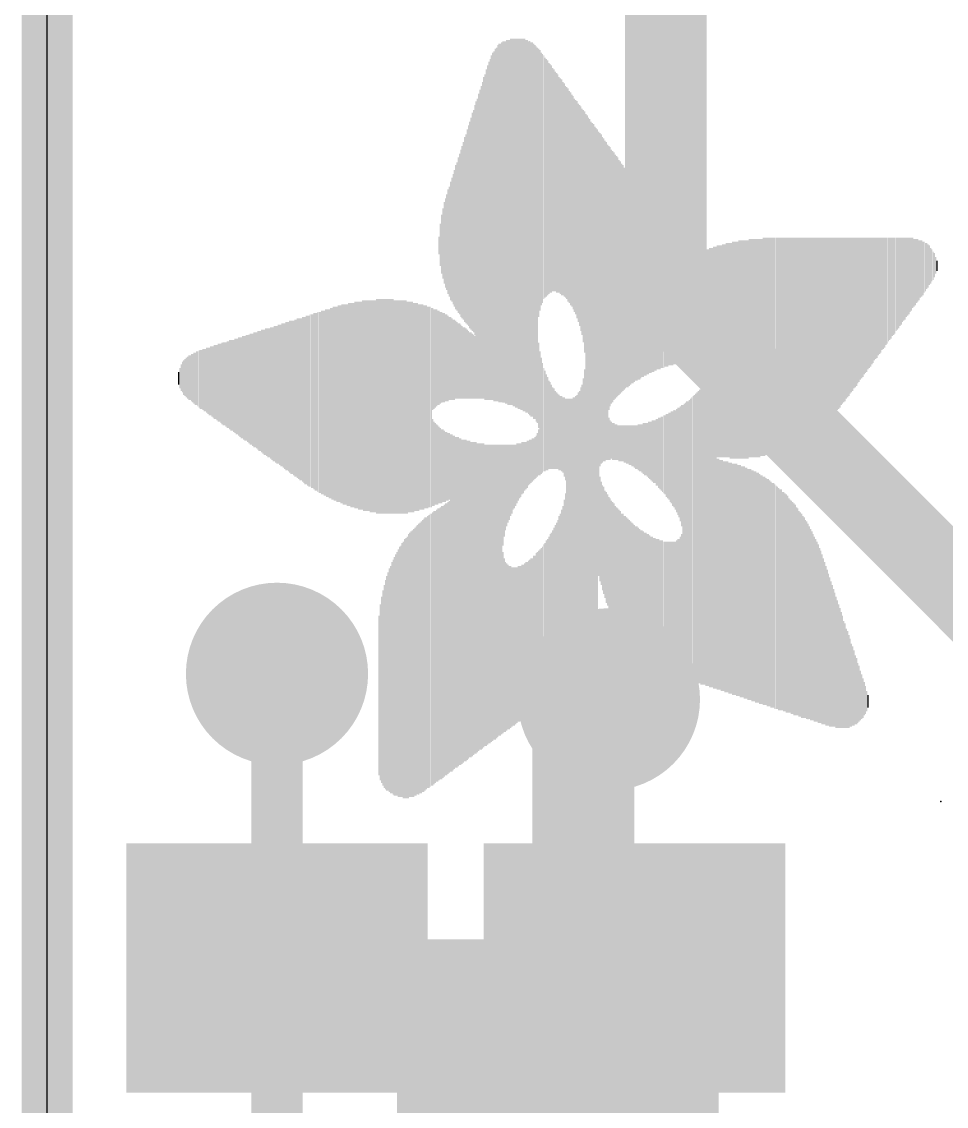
# Model space of a CAD drawing. Extents: x -10 to 28.2, y -5.3 to 30.5.
# Drawn here: x -0.13 to 4.47, y 11.18 to 16.58 of the extents above; entities that cross this region are included whole.
import ezdxf

# ---------------------------------------------------------------- set-up
doc = ezdxf.new("R2010")
doc.units = 0
for name, color, linetype in [('1', 12, 'CONTINUOUS'), ('16', 132, 'CONTINUOUS'), ('18', 110, 'CONTINUOUS'), ('20', 53, 'CONTINUOUS'), ('21', 40, 'CONTINUOUS'), ('23', 53, 'CONTINUOUS'), ('47', 253, 'CONTINUOUS')]:
    doc.layers.add(name, color=color, linetype=linetype)

# ---------------------------------------------------------------- blocks, each defined once
blk = doc.blocks.new('RECT')
blk.add_solid([(-0.5, -0.5), (0.5, -0.5), (-0.5, 0.5), (0.5, 0.5)])
blk = doc.blocks.new('ROUNDV')
at = {"const_width": 0.5}
blk.add_lwpolyline([(0, -0.25, 1), (0, 0.25, 1), (0, -0.25)], format="xyb", dxfattribs=at)

msp = doc.modelspace()

# ---------------------------------------------------------------- linework, layer by layer
at = {"layer": '1'}
for points, const_width in [([(0, 25.4), (0, 0)], 0.254), ([(3.0776, 15.2104), (3.0776, 18.542)], 0.4064), ([(9.017, 9.271), (3.0776, 15.2104)], 0.4064), ([(1.143, 11.872), (1.143, 13.335)], 0.254), ([(2.794, 11.999), (2.794, 13.208)], 0.254), ([(2.921, 11.872), (2.794, 11.999)], 0.254)]:
    msp.add_lwpolyline(points, dxfattribs=dict(at, const_width=const_width))
for points, const_width in [([(3.1494, 15.2822, 1), (3.0058, 15.1386)], 0.2032), ([(2.976, 15.2104, 1), (3.1792, 15.2104)], 0.2032), ([(1.2065, 13.335, 1), (1.0795, 13.335)], 0.127), ([(2.8575, 13.208, 1), (2.7305, 13.208)], 0.127), ([(2.8389, 12.0439, 1), (2.7491, 11.9541)], 0.127), ([(2.7305, 11.999, 1), (2.8575, 11.999)], 0.127), ([(2.8761, 11.8271, 1), (2.9659, 11.9169)], 0.127), ([(1.0795, 11.872, 1), (1.2065, 11.872)], 0.127)]:
    msp.add_lwpolyline(points, format="xyb", dxfattribs=dict(at, const_width=const_width))
at = {"layer": '16', "const_width": 0.254}
for points in [[(1.143, 6.731), (1.143, 13.335)], [(2.54, 12.954), (2.794, 13.208)], [(2.54, 11.43), (2.54, 12.954)]]:
    msp.add_lwpolyline(points, dxfattribs=at)
at = {"layer": '16', "const_width": 0.127}
for points in [[(1.2065, 13.335, 1), (1.0795, 13.335)], [(2.8389, 13.1631, 1), (2.7491, 13.2529)], [(2.6035, 12.954, 1), (2.4765, 12.954)], [(2.4951, 12.9989, 1), (2.5849, 12.9091)], [(2.4765, 11.43, 1), (2.6035, 11.43)]]:
    msp.add_lwpolyline(points, format="xyb", dxfattribs=at)
at = {"layer": '20'}
msp.add_line((0, 2.54), (0, 22.86), dxfattribs=at)
at = {"layer": '23'}
msp.add_point((4.445, 12.7), dxfattribs=at)
at = {"layer": '47', "const_width": 0.13}
msp.add_lwpolyline([(0, 7.62), (0, 30.144)], dxfattribs=at)

# ---------------------------------------------------------------- block references
at = {"layer": '1', "xscale": 1.24, "yscale": 1.5}
for p, rotation in [((1.143, 11.872), 270), ((2.921, 11.872), 90)]:
    msp.add_blockref('RECT', p, dxfattribs=dict(at, rotation=rotation))
at = {"layer": '16', "xscale": 1.1684, "yscale": 1.6002, "rotation": 270}
msp.add_blockref('RECT', (2.54, 11.43), dxfattribs=at)
at = {"layer": '18', "xscale": 0.9064, "yscale": 0.9064}
for p in [(1.143, 13.335), (1.143, 13.335), (2.794, 13.208), (2.794, 13.208)]:
    msp.add_blockref('ROUNDV', p, dxfattribs=at)
at = {"layer": '21', "rotation": 90}
for p, xscale, yscale in [((2.2416, 15.5766), 1.7717, 0.0063), ((2.2479, 15.5766), 1.7843, 0.0064), ((2.2543, 15.5766), 1.7843, 0.0063), ((2.2606, 15.5798), 1.7907, 0.0064), ((2.267, 15.5829), 1.797, 0.0063), ((2.2733, 15.5829), 1.797, 0.0064), ((2.2797, 15.5797), 1.8034, 0.0063), ((2.286, 15.5829), 1.8098, 0.0064), ((2.2924, 15.5798), 1.8161, 0.0063), ((2.2987, 15.5798), 1.8161, 0.0064), ((2.3051, 15.5829), 1.8224, 0.0063), ((2.3114, 15.5829), 1.8224, 0.0064), ((2.3178, 15.5797), 1.8288, 0.0063), ((2.3241, 15.5797), 1.8288, 0.0064), ((2.3304, 15.5766), 1.8351, 0.0063), ((2.3368, 15.5766), 1.8351, 0.0064), ((2.3432, 15.5734), 1.8415, 0.0063), ((2.3495, 15.5734), 1.8415, 0.0064), ((2.3559, 15.5702), 1.8478, 0.0063), ((2.3622, 15.5702), 1.8478, 0.0064), ((2.3685, 15.567), 1.8542, 0.0063), ((2.3749, 15.567), 1.8542, 0.0064), ((2.3813, 15.5607), 1.8542, 0.0063), ((2.3876, 15.5607), 1.8542, 0.0064), ((2.394, 15.5543), 1.8542, 0.0063), ((2.4003, 15.5512), 1.8605, 0.0064), ((2.4066, 15.5448), 1.8606, 0.0063), ((2.413, 15.5448), 1.8606, 0.0064), ((2.4194, 15.5353), 1.8669, 0.0063), ((2.4257, 15.5321), 1.8606, 0.0064), ((2.4321, 15.5226), 1.8669, 0.0063), ((2.2098, 15.5544), 1.7145, 0.0064), ((2.2162, 15.5607), 1.7272, 0.0063), ((2.2225, 15.5607), 1.7399, 0.0064), ((2.2288, 15.567), 1.7526, 0.0063), ((2.2352, 15.5702), 1.759, 0.0064), ((2.4384, 15.5163), 1.8669, 0.0064), ((2.4447, 15.7766), 1.3335, 0.0063), ((2.4511, 15.7893), 1.2954, 0.0064), ((2.4575, 15.7957), 1.2573, 0.0063), ((2.4638, 15.7988), 1.2382, 0.0064), ((2.4702, 15.8052), 1.2129, 0.0063), ((2.4765, 15.802), 1.1938, 0.0064), ((2.1907, 15.529), 1.6637, 0.0063), ((2.1971, 15.5385), 1.6827, 0.0064), ((2.2035, 15.5448), 1.6954, 0.0063), ((2.4829, 15.802), 1.1811, 0.0063), ((2.4892, 15.802), 1.1684, 0.0064), ((2.4956, 15.7988), 1.1494, 0.0063), ((2.5019, 15.7988), 1.1366, 0.0064), ((2.5083, 15.7957), 1.1303, 0.0063), ((2.5146, 15.7925), 1.1113, 0.0064), ((2.1717, 15.5035), 1.6002, 0.0064), ((2.1781, 15.5067), 1.6192, 0.0063), ((2.1844, 15.5194), 1.6446, 0.0064), ((2.521, 15.7893), 1.1049, 0.0063), ((2.5273, 15.7829), 1.0922, 0.0064), ((2.5337, 15.7766), 1.0922, 0.0063), ((2.54, 15.7734), 1.0858, 0.0064), ((2.5464, 15.7671), 1.0731, 0.0063), ((2.5527, 15.7607), 1.0732, 0.0064), ((2.5591, 15.7544), 1.0731, 0.0063), ((2.1526, 15.4718), 1.5367, 0.0063), ((2.159, 15.4813), 1.5558, 0.0064), ((2.1654, 15.4908), 1.5748, 0.0063), ((2.5654, 15.748), 1.0604, 0.0064), ((2.5718, 15.7416), 1.0605, 0.0063), ((2.5781, 15.7322), 1.0541, 0.0064), ((2.5844, 15.7258), 1.0541, 0.0063), ((2.5908, 15.7163), 1.0605, 0.0064), ((2.1336, 15.4432), 1.4796, 0.0064), ((2.14, 15.4496), 1.4923, 0.0063), ((2.1463, 15.4623), 1.5177, 0.0064), ((2.5972, 15.7068), 1.0541, 0.0063), ((2.6035, 15.6972), 1.0604, 0.0064), ((2.6099, 15.6877), 1.0541, 0.0063), ((2.6162, 15.6782), 1.0605, 0.0064), ((2.6225, 15.6654), 1.0605, 0.0063), ((2.6289, 15.6559), 1.0668, 0.0064), ((2.6353, 15.6433), 1.0795, 0.0063), ((2.1209, 15.5861), 1.1049, 0.0064), ((2.1273, 15.5924), 1.143, 0.0063), ((2.6416, 15.6274), 1.0859, 0.0064), ((2.648, 15.6147), 1.0985, 0.0063), ((2.6543, 15.5988), 1.1176, 0.0064), ((2.6606, 15.5829), 1.124, 0.0063), ((2.667, 15.5607), 1.1557, 0.0064), ((2.6734, 15.5321), 1.2002, 0.0063), ((2.1019, 15.5671), 1.0287, 0.0063), ((2.1082, 15.5734), 1.0541, 0.0064), ((2.1145, 15.5829), 1.0858, 0.0063), ((2.6797, 14.7828), 2.6734, 0.0064), ((2.6861, 14.7828), 2.6606, 0.0063), ((2.6924, 14.786), 2.6289, 0.0064), ((2.6987, 14.7892), 2.6099, 0.0063), ((2.7051, 14.7892), 2.5845, 0.0064), ((2.7115, 14.7955), 2.559, 0.0063), ((2.0892, 15.5575), 0.9716, 0.0063), ((2.0955, 15.5639), 0.9969, 0.0064), ((2.7178, 14.8018), 2.5337, 0.0064), ((2.7242, 14.8051), 2.5019, 0.0063), ((2.7305, 14.8146), 2.4701, 0.0064), ((2.7369, 14.8305), 2.4257, 0.0063), ((2.7432, 14.9257), 2.2098, 0.0064), ((2.7496, 15.1956), 1.6573, 0.0063), ((2.0701, 15.5385), 0.8827, 0.0064), ((2.0764, 15.5448), 0.9208, 0.0063), ((2.0828, 15.548), 0.9398, 0.0064), ((2.7559, 15.1988), 1.6383, 0.0064), ((2.7623, 15.1956), 1.6193, 0.0063), ((2.7686, 15.1956), 1.6065, 0.0064), ((2.775, 15.1892), 1.5938, 0.0063), ((2.7813, 15.1892), 1.5812, 0.0064), ((2.7877, 15.1829), 1.5685, 0.0063), ((2.0511, 15.5226), 0.8001, 0.0063), ((2.0574, 15.5258), 0.8319, 0.0064), ((2.0638, 15.5321), 0.8572, 0.0063), ((2.794, 15.3035), 1.3144, 0.0064), ((2.8004, 15.3099), 1.2891, 0.0063), ((2.8067, 15.3099), 1.2637, 0.0064), ((2.8131, 15.3099), 1.2509, 0.0063), ((2.8194, 15.3131), 1.2319, 0.0064), ((2.8258, 15.3099), 1.2129, 0.0063), ((2.032, 15.5067), 0.7176, 0.0064), ((2.0383, 15.5099), 0.7366, 0.0063), ((2.0447, 15.5163), 0.7747, 0.0064), ((2.8321, 15.3099), 1.2001, 0.0064), ((2.8384, 15.3099), 1.1875, 0.0063), ((2.8448, 15.3067), 1.1684, 0.0064), ((2.8512, 15.3067), 1.1557, 0.0063), ((2.8575, 15.3035), 1.1366, 0.0064), ((2.8639, 15.3035), 1.124, 0.0063), ((2.0193, 15.4972), 0.6477, 0.0064), ((2.0257, 15.5004), 0.6795, 0.0063), ((2.8702, 15.3003), 1.1049, 0.0064), ((2.8765, 15.3003), 1.0922, 0.0063), ((2.8829, 15.2972), 1.0731, 0.0064), ((2.8893, 15.294), 1.0668, 0.0063), ((2.8956, 15.2908), 1.0478, 0.0064), ((2.902, 15.2908), 1.035, 0.0063), ((2.0003, 15.4845), 0.5461, 0.0063), ((2.0066, 15.4877), 0.5905, 0.0064), ((2.013, 15.494), 0.616, 0.0063), ((2.9083, 15.2876), 1.016, 0.0064), ((2.9146, 15.2813), 1.0033, 0.0063), ((2.921, 15.2781), 0.9842, 0.0064), ((2.9274, 15.2749), 0.9652, 0.0063), ((2.9337, 15.2718), 0.9589, 0.0064), ((1.9812, 15.4782), 0.4445, 0.0064), ((1.9876, 15.4813), 0.4762, 0.0063), ((1.9939, 15.4845), 0.5207, 0.0064), ((2.9401, 15.2654), 0.9334, 0.0063), ((2.9464, 15.2591), 0.9207, 0.0064), ((2.9527, 15.4369), 0.5397, 0.0063), ((1.9685, 15.475), 0.3493, 0.0064), ((1.9748, 15.4781), 0.4064, 0.0063), ((2.9591, 15.4369), 0.5143, 0.0064), ((2.9655, 15.4337), 0.4826, 0.0063), ((2.9718, 15.4369), 0.4509, 0.0064), ((2.9782, 15.4369), 0.4127, 0.0063), ((1.9622, 15.4718), 0.2921, 0.0063), ((2.9845, 15.4369), 0.3747, 0.0064), ((2.9909, 15.4369), 0.3365, 0.0063), ((1.9558, 15.4686), 0.2096, 0.0064), ((2.9972, 15.4337), 0.2921, 0.0064), ((3.0036, 15.4305), 0.235, 0.0063), ((1.9495, 15.4655), 0.0889, 0.0063), ((3.0099, 15.4305), 0.1588, 0.0064), ((3.41, 14.9448), 1.0795, 0.0063), ((3.4163, 14.9448), 1.0795, 0.0064), ((3.4226, 14.9448), 1.0795, 0.0063), ((3.429, 14.9448), 1.0795, 0.0064), ((3.4354, 14.9448), 1.0795, 0.0063), ((3.4417, 14.9479), 1.0858, 0.0064), ((3.4481, 14.9479), 1.0858, 0.0063), ((3.4544, 14.9479), 1.0858, 0.0064), ((3.4607, 14.9479), 1.0858, 0.0063), ((3.4671, 14.9479), 1.0858, 0.0064), ((3.4735, 14.9479), 1.0858, 0.0063), ((3.4798, 14.9479), 1.0858, 0.0064), ((3.4862, 14.9479), 1.0858, 0.0063), ((3.4925, 14.9543), 1.0859, 0.0064), ((3.4989, 14.9543), 1.0859, 0.0063), ((3.5052, 14.9543), 1.0859, 0.0064), ((3.5116, 14.9543), 1.0859, 0.0063), ((3.5179, 14.9543), 1.0859, 0.0064), ((3.5243, 14.9543), 1.0859, 0.0063), ((3.5306, 14.9543), 1.0859, 0.0064), ((3.537, 14.9543), 1.0859, 0.0063), ((3.5433, 14.9543), 1.0859, 0.0064), ((3.5497, 14.9575), 1.0795, 0.0063), ((3.556, 14.9575), 1.0795, 0.0064), ((3.5624, 14.9606), 1.0858, 0.0063), ((3.5687, 14.9606), 1.0858, 0.0064), ((3.5751, 14.9638), 1.0795, 0.0063), ((3.5814, 14.9638), 1.0795, 0.0064), ((3.5878, 14.9638), 1.0795, 0.0063), ((3.5941, 14.9638), 1.0795, 0.0064), ((3.6005, 14.9638), 1.0795, 0.0063), ((3.6068, 14.967), 1.0731, 0.0064), ((3.6132, 14.967), 1.0731, 0.0063), ((3.6195, 14.9701), 1.0668, 0.0064), ((3.6259, 14.9701), 1.0668, 0.0063), ((3.6322, 14.9701), 1.0668, 0.0064), ((3.6386, 14.9701), 1.0668, 0.0063), ((3.6449, 14.9733), 1.0604, 0.0064), ((3.6513, 14.9733), 1.0604, 0.0063), ((3.6576, 14.9765), 1.0541, 0.0064), ((3.664, 14.9765), 1.0541, 0.0063), ((3.6703, 14.9765), 1.0541, 0.0064), ((3.6766, 14.9797), 1.0477, 0.0063), ((3.683, 14.9797), 1.0477, 0.0064), ((3.6894, 14.9828), 1.0414, 0.0063), ((3.6957, 14.9828), 1.0414, 0.0064), ((3.7021, 14.986), 1.035, 0.0063), ((3.7084, 14.986), 1.035, 0.0064), ((3.7147, 14.9892), 1.0287, 0.0063), ((3.7211, 14.9892), 1.0287, 0.0064), ((3.7275, 14.9924), 1.0223, 0.0063), ((3.7338, 14.9955), 1.016, 0.0064), ((3.7402, 14.9955), 1.016, 0.0063), ((3.7465, 14.9987), 1.0096, 0.0064), ((3.7529, 14.9987), 1.0096, 0.0063), ((3.7592, 15.0019), 1.0033, 0.0064), ((3.7656, 15.0051), 0.9969, 0.0063), ((3.7719, 15.0051), 0.9969, 0.0064), ((3.7783, 15.0082), 0.9906, 0.0063), ((3.7846, 15.0114), 0.9842, 0.0064), ((3.791, 15.0114), 0.9842, 0.0063), ((3.7973, 15.0145), 0.9779, 0.0064), ((3.8037, 15.0178), 0.9715, 0.0063), ((3.81, 15.0209), 0.9652, 0.0064), ((3.8164, 15.0209), 0.9652, 0.0063), ((3.8227, 15.0241), 0.9588, 0.0064), ((3.8291, 15.0273), 0.9525, 0.0063), ((3.8354, 15.0305), 0.9461, 0.0064), ((3.8418, 15.0336), 0.9398, 0.0063), ((3.8481, 15.0336), 0.9398, 0.0064), ((3.8545, 15.0368), 0.9334, 0.0063), ((3.8608, 15.04), 0.9271, 0.0064), ((3.8672, 15.0432), 0.9207, 0.0063), ((3.8735, 15.0463), 0.9144, 0.0064), ((3.8799, 15.0495), 0.908, 0.0063), ((3.8862, 15.0526), 0.9017, 0.0064), ((3.8926, 15.0559), 0.8953, 0.0063), ((3.8989, 15.059), 0.889, 0.0064), ((3.9053, 15.0622), 0.8826, 0.0063), ((3.9116, 15.0654), 0.8763, 0.0064), ((3.918, 15.0686), 0.8699, 0.0063), ((3.9243, 15.0717), 0.8636, 0.0064), ((3.9306, 15.0749), 0.8572, 0.0063), ((3.937, 15.0781), 0.8509, 0.0064), ((3.9434, 15.0813), 0.8445, 0.0063), ((3.9497, 15.0876), 0.8318, 0.0064), ((3.9561, 15.0907), 0.8255, 0.0063), ((3.9624, 15.094), 0.8191, 0.0064), ((3.9688, 15.0971), 0.8128, 0.0063), ((3.9751, 15.1035), 0.8001, 0.0064), ((3.9815, 15.1067), 0.7937, 0.0063), ((3.9878, 15.1098), 0.7874, 0.0064), ((3.9942, 15.1162), 0.7747, 0.0063), ((4.0005, 15.1194), 0.7683, 0.0064), ((4.0069, 15.1225), 0.762, 0.0063), ((4.0132, 15.1288), 0.7493, 0.0064), ((4.0196, 15.1321), 0.7429, 0.0063), ((4.0259, 15.1352), 0.7366, 0.0064), ((4.0323, 15.1416), 0.7239, 0.0063), ((4.0386, 15.1448), 0.7175, 0.0064), ((4.045, 15.1511), 0.7048, 0.0063), ((4.0513, 15.1543), 0.6985, 0.0064), ((4.0576, 15.1575), 0.6921, 0.0063), ((4.064, 15.1638), 0.6794, 0.0064), ((4.0704, 15.1669), 0.6731, 0.0063), ((4.0767, 15.1702), 0.6667, 0.0064), ((4.0831, 15.1765), 0.654, 0.0063), ((4.0894, 15.1797), 0.6477, 0.0064), ((4.0957, 15.1829), 0.6413, 0.0063), ((4.1021, 15.1892), 0.6286, 0.0064), ((4.1085, 15.1924), 0.6223, 0.0063), ((4.1148, 15.1987), 0.6096, 0.0064), ((4.1212, 15.2019), 0.6032, 0.0063), ((4.1275, 15.205), 0.5969, 0.0064), ((4.1338, 15.2114), 0.5842, 0.0063), ((4.1402, 15.2146), 0.5778, 0.0064), ((4.1466, 15.2178), 0.5715, 0.0063), ((4.1529, 15.2241), 0.5588, 0.0064), ((4.1593, 15.2273), 0.5524, 0.0063), ((4.1656, 15.2305), 0.5461, 0.0064), ((4.1719, 15.2368), 0.5334, 0.0063), ((4.1783, 15.24), 0.527, 0.0064), ((4.1847, 15.2464), 0.5143, 0.0063), ((4.191, 15.2495), 0.508, 0.0064), ((4.1974, 15.2527), 0.5016, 0.0063), ((4.2037, 15.2591), 0.4889, 0.0064), ((4.21, 15.2622), 0.4826, 0.0063), ((4.2164, 15.2654), 0.4762, 0.0064), ((4.2228, 15.2718), 0.4635, 0.0063), ((4.2291, 15.2749), 0.4572, 0.0064), ((4.2355, 15.2781), 0.4508, 0.0063), ((4.2418, 15.2845), 0.4381, 0.0064), ((4.2481, 15.2876), 0.4318, 0.0063), ((4.2545, 15.294), 0.4191, 0.0064), ((4.2609, 15.2972), 0.4127, 0.0063), ((4.2672, 15.3003), 0.4064, 0.0064), ((4.2736, 15.3067), 0.3937, 0.0063), ((4.2799, 15.3099), 0.3873, 0.0064), ((4.2862, 15.313), 0.381, 0.0063), ((4.2926, 15.3194), 0.3683, 0.0064), ((4.299, 15.3226), 0.3619, 0.0063), ((4.3053, 15.3289), 0.3492, 0.0064), ((4.3117, 15.3289), 0.3366, 0.0063), ((4.318, 15.3321), 0.3302, 0.0064), ((4.3243, 15.3384), 0.3175, 0.0063), ((4.3307, 15.3416), 0.3112, 0.0064), ((4.3371, 15.3416), 0.2984, 0.0063), ((4.3434, 15.348), 0.2857, 0.0064), ((4.3498, 15.3511), 0.2794, 0.0063), ((4.3561, 15.3512), 0.2667, 0.0064), ((4.3624, 15.3575), 0.254, 0.0063), ((3.2385, 15.1511), 0.5524, 0.0064), ((3.2449, 15.1511), 0.5524, 0.0063), ((3.2512, 15.1511), 0.5652, 0.0064), ((3.2576, 15.1511), 0.5652, 0.0063), ((3.2639, 15.1511), 0.5778, 0.0064), ((3.2703, 15.1479), 0.5842, 0.0063), ((3.2766, 15.1416), 0.5969, 0.0064), ((3.283, 14.3605), 2.1717, 0.0063), ((3.2893, 14.3605), 2.1717, 0.0064), ((3.2957, 14.3605), 2.1844, 0.0063), ((3.302, 14.3605), 2.1844, 0.0064), ((3.3084, 14.3605), 2.1844, 0.0063), ((3.3147, 14.3605), 2.1971, 0.0064), ((3.3211, 14.3605), 2.1971, 0.0063), ((3.3274, 14.3605), 2.1971, 0.0064), ((3.3338, 14.9384), 1.0541, 0.0063), ((3.3401, 14.9384), 1.0541, 0.0064), ((3.3465, 14.9384), 1.0541, 0.0063), ((3.3528, 14.9384), 1.0541, 0.0064), ((3.3592, 14.9416), 1.0605, 0.0063), ((3.3655, 14.9416), 1.0605, 0.0064), ((3.3719, 14.9416), 1.0605, 0.0063), ((3.3782, 14.9447), 1.0668, 0.0064), ((3.3845, 14.9447), 1.0668, 0.0063), ((3.3909, 14.9447), 1.0668, 0.0064), ((3.3973, 14.9416), 1.0731, 0.0063), ((3.4036, 14.9416), 1.0731, 0.0064), ((4.3688, 15.3575), 0.2413, 0.0064), ((4.3752, 15.3638), 0.2286, 0.0063), ((4.3815, 15.3639), 0.2159, 0.0064), ((4.3879, 15.367), 0.1968, 0.0063), ((4.3942, 15.3638), 0.1778, 0.0064), ((4.4005, 15.367), 0.1588, 0.0063), ((4.4069, 15.3639), 0.1397, 0.0064), ((4.4133, 15.367), 0.1206, 0.0063), ((3.1496, 15.1288), 0.4953, 0.0064), ((3.156, 15.1321), 0.5017, 0.0063), ((3.1623, 15.1321), 0.5017, 0.0064), ((3.1686, 15.1352), 0.508, 0.0063), ((3.175, 15.1352), 0.508, 0.0064), ((3.1814, 15.1384), 0.5144, 0.0063), ((3.1877, 15.1416), 0.5207, 0.0064), ((3.1941, 15.1416), 0.5207, 0.0063), ((3.2004, 15.1448), 0.5271, 0.0064), ((3.2067, 15.1448), 0.5271, 0.0063), ((3.2131, 15.1479), 0.5334, 0.0064), ((3.2195, 15.1479), 0.5334, 0.0063), ((3.2258, 15.1511), 0.5398, 0.0064), ((3.2322, 15.148), 0.5461, 0.0063), ((4.4196, 15.367), 0.0826, 0.0064), ((4.426, 15.3638), 0.0508, 0.0063), ((3.0798, 15.0908), 0.4572, 0.0063), ((3.0861, 15.094), 0.4635, 0.0064), ((3.0925, 15.1003), 0.4636, 0.0063), ((3.0988, 15.1035), 0.4699, 0.0064), ((3.1052, 15.1035), 0.4699, 0.0063), ((3.1115, 15.1067), 0.4763, 0.0064), ((3.1179, 15.113), 0.4762, 0.0063), ((3.1242, 15.1162), 0.4826, 0.0064), ((3.1305, 15.1194), 0.4889, 0.0063), ((3.1369, 15.1194), 0.4889, 0.0064), ((3.1433, 15.1226), 0.4953, 0.0063), ((3.0353, 15.0591), 0.4191, 0.0064), ((3.0417, 15.0622), 0.4254, 0.0063), ((3.048, 15.0654), 0.4318, 0.0064), ((3.0544, 15.0749), 0.4382, 0.0063), ((3.0607, 15.0781), 0.4445, 0.0064), ((3.0671, 15.0813), 0.4509, 0.0063), ((3.0734, 15.0876), 0.4508, 0.0064), ((2.9972, 15.0241), 0.3874, 0.0064), ((3.0036, 15.0273), 0.3937, 0.0063), ((3.0099, 15.0337), 0.3937, 0.0064), ((3.0163, 15.04), 0.4064, 0.0063), ((3.0226, 15.0463), 0.4064, 0.0064), ((3.029, 15.0526), 0.4191, 0.0063), ((1.4224, 14.6812), 0.9588, 0.0064), ((1.4287, 14.678), 0.9652, 0.0063), ((1.4351, 14.678), 0.9652, 0.0064), ((1.4415, 14.6749), 0.9715, 0.0063), ((1.4478, 14.6781), 0.9779, 0.0064), ((1.4542, 14.6781), 0.9779, 0.0063), ((1.4605, 14.6749), 0.9843, 0.0064), ((1.4668, 14.678), 0.9906, 0.0063), ((1.4732, 14.6749), 0.9969, 0.0064), ((1.4796, 14.6749), 0.9969, 0.0063), ((1.4859, 14.6749), 0.9969, 0.0064), ((1.4923, 14.6717), 1.0033, 0.0063), ((1.4986, 14.6749), 1.0097, 0.0064), ((1.505, 14.6749), 1.0097, 0.0063), ((1.5113, 14.6717), 1.016, 0.0064), ((1.5177, 14.6717), 1.016, 0.0063), ((1.524, 14.6717), 1.016, 0.0064), ((1.5304, 14.6717), 1.0287, 0.0063), ((1.5367, 14.6717), 1.0287, 0.0064), ((1.5431, 14.6717), 1.0287, 0.0063), ((1.5494, 14.6685), 1.035, 0.0064), ((1.5557, 14.6685), 1.035, 0.0063), ((1.5621, 14.6685), 1.035, 0.0064), ((1.5685, 14.6717), 1.0414, 0.0063), ((1.5748, 14.6685), 1.0478, 0.0064), ((1.5812, 14.6685), 1.0478, 0.0063), ((1.5875, 14.6685), 1.0478, 0.0064), ((1.5938, 14.6685), 1.0478, 0.0063), ((1.6002, 14.6685), 1.0478, 0.0064), ((1.6066, 14.6654), 1.0541, 0.0063), ((1.6129, 14.6654), 1.0541, 0.0064), ((1.6193, 14.6654), 1.0541, 0.0063), ((1.6256, 14.6654), 1.0541, 0.0064), ((1.632, 14.6654), 1.0541, 0.0063), ((1.6383, 14.6653), 1.0668, 0.0064), ((1.6447, 14.6653), 1.0668, 0.0063), ((1.651, 14.6653), 1.0668, 0.0064), ((1.6574, 14.6653), 1.0668, 0.0063), ((1.6637, 14.6653), 1.0668, 0.0064), ((1.6701, 14.6653), 1.0668, 0.0063), ((1.6764, 14.6653), 1.0668, 0.0064), ((1.6828, 14.6653), 1.0668, 0.0063), ((1.6891, 14.6653), 1.0668, 0.0064), ((1.6955, 14.6653), 1.0668, 0.0063), ((1.7018, 14.6653), 1.0668, 0.0064), ((1.7082, 14.6653), 1.0668, 0.0063), ((1.7145, 14.6653), 1.0668, 0.0064), ((1.7208, 14.6653), 1.0668, 0.0063), ((1.7272, 14.6622), 1.0605, 0.0064), ((1.7336, 14.6622), 1.0605, 0.0063), ((1.7399, 14.6622), 1.0605, 0.0064), ((1.7463, 14.6622), 1.0605, 0.0063), ((1.7526, 14.6622), 1.0605, 0.0064), ((1.759, 14.6622), 1.0605, 0.0063), ((1.7653, 14.6622), 1.0605, 0.0064), ((1.7717, 14.6622), 1.0605, 0.0063), ((1.778, 14.6622), 1.0605, 0.0064), ((1.7844, 14.6622), 1.0605, 0.0063), ((1.7907, 14.659), 1.0541, 0.0064), ((1.7971, 14.6622), 1.0477, 0.0063), ((1.8034, 14.6622), 1.0477, 0.0064), ((1.8098, 14.6622), 1.0477, 0.0063), ((1.8161, 14.6622), 1.0477, 0.0064), ((1.8225, 14.659), 1.0414, 0.0063), ((1.8288, 14.6622), 1.0351, 0.0064), ((1.8352, 14.6622), 1.0351, 0.0063), ((1.8415, 14.6622), 1.0351, 0.0064), ((1.8478, 14.659), 1.0287, 0.0063), ((1.8542, 14.6622), 1.0223, 0.0064), ((1.8606, 14.6622), 1.0223, 0.0063), ((1.8669, 14.6622), 1.0223, 0.0064), ((1.8733, 14.659), 1.016, 0.0063), ((1.8796, 14.6622), 1.0097, 0.0064), ((1.886, 14.6622), 1.0097, 0.0063), ((1.8923, 14.659), 1.0033, 0.0064), ((1.8987, 14.6622), 0.9969, 0.0063), ((1.905, 14.6622), 0.9969, 0.0064), ((2.9655, 14.9892), 0.3556, 0.0063), ((2.9718, 14.9987), 0.362, 0.0064), ((2.9782, 15.0019), 0.3683, 0.0063), ((2.9845, 15.0114), 0.3746, 0.0064), ((2.9909, 15.0146), 0.381, 0.0063), ((1.2446, 14.7066), 0.7938, 0.0064), ((1.251, 14.7035), 0.8001, 0.0063), ((1.2573, 14.7003), 0.8065, 0.0064), ((1.2637, 14.7003), 0.8065, 0.0063), ((1.27, 14.7003), 0.8191, 0.0064), ((1.2764, 14.6971), 0.8255, 0.0063), ((1.2827, 14.6939), 0.8318, 0.0064), ((1.2891, 14.6971), 0.8382, 0.0063), ((1.2954, 14.6939), 0.8446, 0.0064), ((1.3017, 14.6908), 0.8509, 0.0063), ((1.3081, 14.6939), 0.8572, 0.0064), ((1.3145, 14.6907), 0.8636, 0.0063), ((1.3208, 14.6907), 0.8636, 0.0064), ((1.3272, 14.6908), 0.8763, 0.0063), ((1.3335, 14.6875), 0.8827, 0.0064), ((1.3398, 14.6875), 0.8827, 0.0063), ((1.3462, 14.6875), 0.8953, 0.0064), ((1.3526, 14.6844), 0.9017, 0.0063), ((1.3589, 14.6844), 0.9017, 0.0064), ((1.3653, 14.6844), 0.9144, 0.0063), ((1.3716, 14.6844), 0.9144, 0.0064), ((1.378, 14.6812), 0.9208, 0.0063), ((1.3843, 14.6844), 0.9271, 0.0064), ((1.3907, 14.6812), 0.9334, 0.0063), ((1.397, 14.6812), 0.9334, 0.0064), ((1.4034, 14.678), 0.9398, 0.0063), ((1.4097, 14.6812), 0.9462, 0.0064), ((1.4161, 14.6781), 0.9525, 0.0063), ((1.9114, 14.659), 0.9906, 0.0063), ((1.9177, 14.9003), 0.508, 0.0064), ((1.9241, 14.9003), 0.4953, 0.0063), ((1.9304, 14.9035), 0.4889, 0.0064), ((1.9368, 14.9066), 0.4826, 0.0063), ((1.9431, 14.9067), 0.4699, 0.0064), ((1.9495, 14.9067), 0.4699, 0.0063), ((1.9558, 14.9066), 0.4572, 0.0064), ((1.9622, 14.9098), 0.4508, 0.0063), ((1.9685, 14.9067), 0.4445, 0.0064), ((1.9748, 14.9067), 0.4445, 0.0063), ((1.9812, 14.9066), 0.4318, 0.0064), ((1.9876, 14.9066), 0.4318, 0.0063), ((1.9939, 14.9035), 0.4255, 0.0064), ((2.0003, 14.9035), 0.4127, 0.0063), ((2.0066, 14.9035), 0.4127, 0.0064), ((2.013, 14.9003), 0.4064, 0.0063), ((2.9527, 14.9765), 0.3429, 0.0063), ((2.9591, 14.9829), 0.3429, 0.0064), ((1.0858, 14.7384), 0.6287, 0.0063), ((1.0922, 14.7352), 0.635, 0.0064), ((1.0986, 14.732), 0.6414, 0.0063), ((1.1049, 14.732), 0.6414, 0.0064), ((1.1113, 14.732), 0.654, 0.0063), ((1.1176, 14.7288), 0.6604, 0.0064), ((1.124, 14.7256), 0.6667, 0.0063), ((1.1303, 14.7289), 0.6731, 0.0064), ((1.1367, 14.7256), 0.6795, 0.0063), ((1.143, 14.7225), 0.6858, 0.0064), ((1.1494, 14.7256), 0.6921, 0.0063), ((1.1557, 14.7225), 0.6985, 0.0064), ((1.1621, 14.7193), 0.7048, 0.0063), ((1.1684, 14.7225), 0.7112, 0.0064), ((1.1747, 14.7193), 0.7176, 0.0063), ((1.1811, 14.7162), 0.7239, 0.0064), ((1.1875, 14.7161), 0.7366, 0.0063), ((1.1938, 14.7161), 0.7366, 0.0064), ((1.2002, 14.713), 0.7429, 0.0063), ((1.2065, 14.713), 0.7557, 0.0064), ((1.2128, 14.7098), 0.762, 0.0063), ((1.2192, 14.7098), 0.762, 0.0064), ((1.2256, 14.7066), 0.7684, 0.0063), ((1.2319, 14.7066), 0.781, 0.0064), ((1.2383, 14.7066), 0.781, 0.0063), ((2.0193, 14.8971), 0.4, 0.0064), ((2.0257, 14.8971), 0.4, 0.0063), ((2.032, 14.8971), 0.3874, 0.0064), ((2.0383, 14.8939), 0.381, 0.0063), ((2.0447, 14.8908), 0.3747, 0.0064), ((2.0511, 14.8908), 0.3747, 0.0063), ((2.0574, 14.8876), 0.3683, 0.0064), ((2.0638, 14.8844), 0.362, 0.0063), ((2.0701, 14.8812), 0.3556, 0.0064), ((2.0764, 14.8812), 0.3556, 0.0063), ((2.0828, 14.878), 0.3493, 0.0064), ((0.9081, 14.7733), 0.4445, 0.0063), ((0.9335, 14.767), 0.4699, 0.0063), ((0.9398, 14.7637), 0.4763, 0.0064), ((0.9462, 14.7637), 0.4763, 0.0063), ((0.9525, 14.7637), 0.4889, 0.0064), ((0.9589, 14.7606), 0.4953, 0.0063), ((0.9652, 14.7574), 0.5016, 0.0064), ((0.9716, 14.7606), 0.508, 0.0063), ((0.9779, 14.7574), 0.5144, 0.0064), ((0.9843, 14.7543), 0.5207, 0.0063), ((0.9906, 14.7574), 0.527, 0.0064), ((0.997, 14.7542), 0.5334, 0.0063), ((1.0033, 14.7511), 0.5397, 0.0064), ((1.0097, 14.7511), 0.5525, 0.0063), ((1.016, 14.7511), 0.5525, 0.0064), ((1.0224, 14.7479), 0.5588, 0.0063), ((1.0287, 14.7479), 0.5715, 0.0064), ((1.0351, 14.7479), 0.5715, 0.0063), ((1.0414, 14.7447), 0.5778, 0.0064), ((1.0477, 14.7447), 0.5906, 0.0063), ((1.0541, 14.7416), 0.5969, 0.0064), ((1.0605, 14.7416), 0.5969, 0.0063), ((1.0668, 14.7415), 0.6096, 0.0064), ((1.0732, 14.7384), 0.6159, 0.0063), ((1.0795, 14.7352), 0.6223, 0.0064), ((2.0892, 14.8749), 0.3429, 0.0063), ((2.0955, 14.8717), 0.3366, 0.0064), ((2.1019, 14.8685), 0.3302, 0.0063), ((2.1082, 14.8685), 0.3302, 0.0064), ((2.1145, 14.8654), 0.3239, 0.0063), ((2.1209, 14.8622), 0.3175, 0.0064), ((2.1273, 14.859), 0.3112, 0.0063), ((0.7557, 14.8018), 0.2857, 0.0063), ((0.762, 14.7987), 0.2921, 0.0064), ((0.7684, 14.7987), 0.2921, 0.0063), ((0.7747, 14.7987), 0.3048, 0.0064), ((0.7811, 14.7955), 0.3112, 0.0063), ((0.7874, 14.7955), 0.3112, 0.0064), ((0.7938, 14.7955), 0.3238, 0.0063), ((0.8001, 14.7923), 0.3302, 0.0064), ((0.8065, 14.7892), 0.3365, 0.0063), ((0.8128, 14.7924), 0.3429, 0.0064), ((0.8192, 14.7892), 0.3493, 0.0063), ((0.8255, 14.786), 0.3556, 0.0064), ((0.8319, 14.786), 0.3683, 0.0063), ((0.8382, 14.786), 0.3683, 0.0064), ((0.8446, 14.7828), 0.3746, 0.0063), ((0.8509, 14.7828), 0.3874, 0.0064), ((0.8573, 14.7828), 0.3874, 0.0063), ((0.8636, 14.7797), 0.3937, 0.0064), ((0.87, 14.7796), 0.4064, 0.0063), ((0.8763, 14.7765), 0.4127, 0.0064), ((0.8827, 14.7765), 0.4127, 0.0063), ((0.889, 14.7733), 0.4191, 0.0064), ((0.8954, 14.7733), 0.4318, 0.0063), ((0.9017, 14.7733), 0.4318, 0.0064), ((0.9144, 14.7701), 0.4508, 0.0064), ((0.9208, 14.7701), 0.4508, 0.0063), ((0.9271, 14.7669), 0.4572, 0.0064), ((2.4447, 14.7701), 0.4254, 0.0063), ((0.6794, 14.8082), 0.1714, 0.0063), ((0.6858, 14.8082), 0.1842, 0.0064), ((0.6922, 14.8082), 0.1968, 0.0063), ((0.6985, 14.8082), 0.2096, 0.0064), ((0.7049, 14.8082), 0.2222, 0.0063), ((0.7112, 14.8082), 0.2222, 0.0064), ((0.7176, 14.8082), 0.235, 0.0063), ((0.7239, 14.8051), 0.2413, 0.0064), ((0.7303, 14.805), 0.254, 0.0063), ((0.7366, 14.8018), 0.2603, 0.0064), ((0.7429, 14.8051), 0.2667, 0.0063), ((0.7493, 14.8018), 0.2731, 0.0064), ((2.4511, 14.6304), 0.616, 0.0064), ((2.4575, 14.6177), 0.5778, 0.0063), ((0.6541, 14.8051), 0.0635, 0.0063), ((0.6604, 14.805), 0.1016, 0.0064), ((0.6668, 14.8082), 0.1334, 0.0063), ((0.6731, 14.8114), 0.1524, 0.0064), ((2.4638, 14.6082), 0.5461, 0.0064), ((2.4702, 14.5987), 0.5143, 0.0063), ((2.4765, 14.5923), 0.5016, 0.0064), ((2.6734, 14.1383), 1.4224, 0.0063), ((2.4829, 14.586), 0.4763, 0.0063), ((2.4892, 14.5796), 0.4636, 0.0064), ((2.4956, 14.5732), 0.4381, 0.0063), ((2.5019, 14.5701), 0.4318, 0.0064), ((2.667, 14.1128), 1.3843, 0.0064), ((3.2703, 14.0335), 1.505, 0.0063), ((3.2766, 14.0399), 1.5303, 0.0064), ((2.5083, 14.5638), 0.4191, 0.0063), ((2.5146, 14.5574), 0.4064, 0.0064), ((2.521, 14.5542), 0.4, 0.0063), ((2.5273, 14.5479), 0.3873, 0.0064), ((2.5337, 14.5447), 0.381, 0.0063), ((2.54, 14.5415), 0.3746, 0.0064), ((2.6416, 14.0558), 1.3589, 0.0064), ((2.648, 14.0653), 1.3525, 0.0063), ((2.6543, 14.078), 1.3653, 0.0064), ((2.6606, 14.0907), 1.3653, 0.0063), ((3.2258, 14.0113), 1.4351, 0.0064), ((3.2322, 14.0145), 1.4415, 0.0063), ((3.2385, 14.0145), 1.4541, 0.0064), ((3.2449, 14.0177), 1.4605, 0.0063), ((3.2512, 14.0176), 1.4732, 0.0064), ((3.2576, 14.024), 1.4859, 0.0063), ((3.2639, 14.0272), 1.4923, 0.0064), ((2.5464, 14.5352), 0.3747, 0.0063), ((2.5527, 14.532), 0.3683, 0.0064), ((2.5591, 14.5288), 0.3746, 0.0063), ((2.5654, 14.5225), 0.3747, 0.0064), ((2.5718, 14.513), 0.3937, 0.0063), ((2.5781, 14.5002), 0.4064, 0.0064), ((2.5844, 14.0018), 1.4033, 0.0063), ((2.5908, 14.0049), 1.397, 0.0064), ((2.5972, 14.0113), 1.3843, 0.0063), ((2.6035, 14.0145), 1.3779, 0.0064), ((2.6099, 14.0176), 1.3716, 0.0063), ((2.6162, 14.024), 1.3716, 0.0064), ((2.6225, 14.0304), 1.3589, 0.0063), ((2.6289, 14.0366), 1.3589, 0.0064), ((2.6353, 14.0462), 1.3526, 0.0063), ((3.1686, 13.9954), 1.3652, 0.0063), ((3.175, 13.9986), 1.3716, 0.0064), ((3.1814, 13.9985), 1.3843, 0.0063), ((3.1877, 13.9985), 1.3843, 0.0064), ((3.1941, 14.0018), 1.3907, 0.0063), ((3.2004, 14.0018), 1.4033, 0.0064), ((3.2067, 14.005), 1.4097, 0.0063), ((3.2131, 14.0049), 1.4224, 0.0064), ((3.2195, 14.0081), 1.4288, 0.0063), ((3.0671, 14.4272), 0.3874, 0.0063), ((3.0734, 14.4241), 0.3937, 0.0064), ((3.0798, 14.4209), 0.4127, 0.0063), ((3.0861, 14.4177), 0.4191, 0.0064), ((3.0925, 14.4177), 0.4318, 0.0063), ((3.0988, 14.4114), 0.4445, 0.0064), ((3.1052, 14.4113), 0.4572, 0.0063), ((3.1115, 14.405), 0.4699, 0.0064), ((3.1179, 14.405), 0.4826, 0.0063), ((3.1242, 14.3986), 0.4953, 0.0064), ((3.1305, 14.3955), 0.5143, 0.0063), ((3.1369, 14.3923), 0.5334, 0.0064), ((3.1433, 14.386), 0.5461, 0.0063), ((3.1496, 14.3796), 0.5715, 0.0064), ((3.156, 14.3701), 0.6033, 0.0063), ((3.1623, 13.9954), 1.3526, 0.0064), ((1.9177, 14.3859), 0.4318, 0.0064), ((1.9241, 14.3796), 0.4191, 0.0063), ((1.9304, 14.3796), 0.4064, 0.0064), ((1.9368, 14.3764), 0.4, 0.0063), ((1.9431, 14.3733), 0.3937, 0.0064), ((2.794, 14.5034), 0.2096, 0.0064), ((2.8004, 14.4971), 0.1969, 0.0063), ((2.8067, 14.4971), 0.1841, 0.0064), ((2.8131, 14.4907), 0.1842, 0.0063), ((2.8194, 14.4907), 0.1842, 0.0064), ((2.8258, 14.4875), 0.1778, 0.0063), ((2.8321, 14.4875), 0.1778, 0.0064), ((2.8384, 14.4844), 0.1715, 0.0063), ((2.8448, 14.4812), 0.1778, 0.0064), ((2.8512, 14.4812), 0.1778, 0.0063), ((2.8575, 14.4812), 0.1778, 0.0064), ((2.8639, 14.4812), 0.1778, 0.0063), ((2.8702, 14.478), 0.1842, 0.0064), ((2.8765, 14.478), 0.1842, 0.0063), ((2.8829, 14.4748), 0.1905, 0.0064), ((2.8893, 14.4748), 0.1905, 0.0063), ((2.8956, 14.4717), 0.1969, 0.0064), ((2.902, 14.4717), 0.1969, 0.0063), ((2.9083, 14.4685), 0.2032, 0.0064), ((2.9146, 14.4685), 0.2032, 0.0063), ((2.921, 14.4653), 0.2096, 0.0064), ((2.9274, 14.4622), 0.2159, 0.0063), ((2.9337, 14.4622), 0.2159, 0.0064), ((2.9401, 14.4621), 0.2286, 0.0063), ((2.9464, 14.459), 0.2349, 0.0064), ((2.9527, 14.459), 0.2349, 0.0063), ((2.9591, 14.4558), 0.2413, 0.0064), ((2.9655, 14.4558), 0.254, 0.0063), ((2.9718, 14.4526), 0.2604, 0.0064), ((2.9782, 14.4526), 0.2604, 0.0063), ((2.9845, 14.4495), 0.2667, 0.0064), ((2.9909, 14.4494), 0.2794, 0.0063), ((2.9972, 14.4463), 0.2857, 0.0064), ((3.0036, 14.4431), 0.2921, 0.0063), ((3.0099, 14.4431), 0.3048, 0.0064), ((3.0163, 14.4399), 0.3112, 0.0063), ((3.0226, 14.4399), 0.3112, 0.0064), ((3.029, 14.4367), 0.3302, 0.0063), ((3.0353, 14.4367), 0.3302, 0.0064), ((3.0417, 14.4336), 0.3493, 0.0063), ((3.048, 14.4304), 0.3556, 0.0064), ((3.0544, 14.4304), 0.3683, 0.0063), ((3.0607, 14.4272), 0.3746, 0.0064), ((1.9495, 14.3732), 0.381, 0.0063), ((1.9558, 14.3701), 0.3747, 0.0064), ((1.9622, 14.3669), 0.3683, 0.0063), ((1.9685, 14.3701), 0.3619, 0.0064), ((1.9748, 14.3669), 0.3556, 0.0063), ((1.9812, 14.3637), 0.3492, 0.0064), ((1.9876, 14.3669), 0.3429, 0.0063), ((1.9939, 14.3637), 0.3366, 0.0064), ((2.0003, 14.3669), 0.3302, 0.0063), ((2.0066, 13.6874), 1.6764, 0.0064), ((2.013, 13.6874), 1.6764, 0.0063), ((2.0193, 13.6875), 1.6637, 0.0064), ((2.0257, 13.6906), 1.6574, 0.0063), ((2.032, 13.6906), 1.6446, 0.0064), ((2.0383, 13.6906), 1.6446, 0.0063), ((2.0447, 13.6938), 1.6383, 0.0064), ((2.4257, 14.4082), 0.2095, 0.0064), ((2.4321, 14.4145), 0.2096, 0.0063), ((2.4384, 14.4241), 0.2159, 0.0064), ((2.4447, 14.4367), 0.2286, 0.0063), ((2.0511, 13.6938), 1.6256, 0.0063), ((2.0574, 13.6938), 1.6256, 0.0064), ((2.0638, 13.6938), 1.6129, 0.0063), ((2.0701, 13.697), 1.6065, 0.0064), ((2.0764, 13.7001), 1.6002, 0.0063), ((2.0828, 13.7001), 1.6002, 0.0064), ((2.0892, 13.7002), 1.5875, 0.0063), ((2.0955, 13.7033), 1.5812, 0.0064), ((2.1019, 13.7065), 1.5748, 0.0063), ((2.1082, 13.7033), 1.5684, 0.0064), ((2.1145, 13.7065), 1.5621, 0.0063), ((2.1209, 13.7096), 1.5557, 0.0064), ((2.1273, 13.7128), 1.5494, 0.0063), ((2.1336, 13.7128), 1.5494, 0.0064), ((2.14, 13.7129), 1.5367, 0.0063), ((2.1463, 13.716), 1.5304, 0.0064), ((2.1526, 13.7192), 1.524, 0.0063), ((2.159, 13.7192), 1.524, 0.0064), ((2.1654, 13.7224), 1.5177, 0.0063), ((2.1717, 13.7256), 1.5113, 0.0064), ((2.1781, 13.7255), 1.4986, 0.0063), ((2.1844, 13.7255), 1.4986, 0.0064), ((2.1907, 13.7287), 1.4922, 0.0063), ((2.1971, 13.7319), 1.4859, 0.0064), ((2.2035, 13.7319), 1.4859, 0.0063), ((2.2098, 13.7351), 1.4795, 0.0064), ((2.2162, 13.7382), 1.4732, 0.0063), ((2.2225, 13.7414), 1.4668, 0.0064), ((2.2288, 13.7414), 1.4668, 0.0063), ((2.2352, 13.7446), 1.4605, 0.0064), ((2.2416, 13.7477), 1.4541, 0.0063), ((2.2479, 13.7509), 1.4478, 0.0064), ((2.2543, 13.7509), 1.4478, 0.0063), ((2.2606, 13.7541), 1.4414, 0.0064), ((2.267, 14.224), 0.5016, 0.0063), ((2.2733, 14.2462), 0.4572, 0.0064), ((2.2797, 14.2621), 0.4254, 0.0063), ((2.286, 14.2716), 0.4064, 0.0064), ((2.2924, 14.2812), 0.3873, 0.0063), ((2.2987, 14.2875), 0.3746, 0.0064), ((2.3051, 14.297), 0.3556, 0.0063), ((2.3114, 14.3034), 0.3429, 0.0064), ((2.3178, 14.3129), 0.3238, 0.0063), ((2.3241, 14.3161), 0.3175, 0.0064), ((2.3304, 14.3224), 0.3048, 0.0063), ((2.3368, 14.332), 0.2985, 0.0064), ((2.3432, 14.3383), 0.2858, 0.0063), ((2.3495, 14.3447), 0.2731, 0.0064), ((2.3559, 14.3479), 0.2667, 0.0063), ((2.3622, 14.3574), 0.2603, 0.0064), ((2.3685, 14.3605), 0.254, 0.0063), ((2.3749, 14.3669), 0.2413, 0.0064), ((2.3813, 14.3701), 0.2349, 0.0063), ((2.3876, 14.3764), 0.235, 0.0064), ((2.394, 14.3828), 0.2223, 0.0063), ((2.4003, 14.3891), 0.2222, 0.0064), ((2.4066, 14.3923), 0.2159, 0.0063), ((2.413, 14.3986), 0.2159, 0.0064), ((2.4194, 14.4018), 0.2096, 0.0063), ((3.3338, 13.8303), 1.1494, 0.0063), ((3.3401, 13.8303), 1.1494, 0.0064), ((3.3465, 13.8271), 1.143, 0.0063), ((3.3528, 13.8239), 1.1493, 0.0064), ((3.3592, 13.8239), 1.1493, 0.0063), ((3.3655, 13.8208), 1.143, 0.0064), ((3.3719, 13.8176), 1.1494, 0.0063), ((3.3782, 13.8176), 1.1494, 0.0064), ((3.3845, 13.8176), 1.1494, 0.0063), ((3.3909, 13.8113), 1.1493, 0.0064), ((3.3973, 13.8113), 1.1493, 0.0063), ((3.4036, 13.8113), 1.1493, 0.0064), ((3.41, 13.8049), 1.1494, 0.0063), ((3.4163, 13.8049), 1.1494, 0.0064), ((3.4226, 13.8049), 1.1494, 0.0063), ((3.429, 13.8018), 1.1557, 0.0064), ((3.4354, 13.7986), 1.1493, 0.0063), ((3.4417, 13.7986), 1.1493, 0.0064), ((3.4481, 13.7954), 1.1557, 0.0063), ((3.4544, 13.7922), 1.1494, 0.0064), ((3.4607, 13.7922), 1.1494, 0.0063), ((3.4671, 13.7891), 1.1557, 0.0064), ((3.4735, 13.7858), 1.1493, 0.0063), ((3.4798, 13.7858), 1.1493, 0.0064), ((3.4862, 13.7795), 1.1494, 0.0063), ((3.4925, 13.7795), 1.1494, 0.0064), ((3.4989, 13.7795), 1.1494, 0.0063), ((2.7496, 14.0558), 0.5207, 0.0063), ((3.5052, 13.7732), 1.1493, 0.0064), ((3.5116, 13.7732), 1.1493, 0.0063), ((3.5179, 13.77), 1.143, 0.0064), ((3.5243, 13.7668), 1.1494, 0.0063), ((3.5306, 13.7636), 1.143, 0.0064), ((3.537, 13.7636), 1.143, 0.0063), ((3.5433, 13.7573), 1.143, 0.0064), ((3.5497, 13.7541), 1.1366, 0.0063), ((3.556, 13.7541), 1.1366, 0.0064), ((3.5624, 13.7477), 1.1367, 0.0063), ((3.5687, 13.7477), 1.1367, 0.0064), ((3.5751, 13.7446), 1.1303, 0.0063), ((3.5814, 13.7383), 1.1303, 0.0064), ((3.5878, 13.7383), 1.1303, 0.0063), ((3.5941, 13.7351), 1.1239, 0.0064), ((2.7559, 14.0335), 0.5144, 0.0064), ((2.7623, 14.0113), 0.5207, 0.0063), ((2.7686, 13.9986), 0.5334, 0.0064), ((2.775, 13.9795), 0.5334, 0.0063), ((3.6005, 13.7287), 1.124, 0.0063), ((3.6068, 13.7255), 1.1176, 0.0064), ((3.6132, 13.7255), 1.1176, 0.0063), ((3.6195, 13.7192), 1.1176, 0.0064), ((3.6259, 13.716), 1.1112, 0.0063), ((3.6322, 13.7129), 1.1049, 0.0064), ((3.6386, 13.7065), 1.1049, 0.0063), ((3.6449, 13.7033), 1.0986, 0.0064), ((3.6513, 13.7033), 1.0986, 0.0063), ((1.9939, 13.5128), 1.3526, 0.0064), ((2.0003, 13.5191), 1.3525, 0.0063), ((2.5718, 13.7446), 0.9144, 0.0063), ((2.5781, 13.7636), 0.9398, 0.0064), ((2.7813, 13.9637), 0.5525, 0.0064), ((2.7877, 13.951), 0.5525, 0.0063), ((2.794, 13.9351), 0.5588, 0.0064), ((2.8004, 13.9256), 0.5651, 0.0063), ((2.8067, 13.9129), 0.5651, 0.0064), ((2.8131, 13.9034), 0.5715, 0.0063), ((3.6576, 13.697), 1.0859, 0.0064), ((3.664, 13.6938), 1.0922, 0.0063), ((3.6703, 13.6906), 1.0858, 0.0064), ((3.6766, 13.6843), 1.0859, 0.0063), ((3.683, 13.6811), 1.0795, 0.0064), ((3.6894, 13.6747), 1.0668, 0.0063), ((3.6957, 13.6715), 1.0605, 0.0064), ((3.7021, 13.6652), 1.0604, 0.0063), ((3.7084, 13.6621), 1.0541, 0.0064), ((1.9177, 13.4588), 1.3589, 0.0064), ((1.9241, 13.4652), 1.3589, 0.0063), ((1.9304, 13.4684), 1.3525, 0.0064), ((1.9368, 13.4747), 1.3526, 0.0063), ((1.9431, 13.4779), 1.3589, 0.0064), ((1.9495, 13.4811), 1.3525, 0.0063), ((1.9558, 13.4874), 1.3526, 0.0064), ((1.9622, 13.4906), 1.3589, 0.0063), ((1.9685, 13.4938), 1.3525, 0.0064), ((1.9748, 13.5001), 1.3526, 0.0063), ((1.9812, 13.5065), 1.3525, 0.0064), ((1.9876, 13.5065), 1.3525, 0.0063), ((2.5591, 13.7129), 0.8763, 0.0063), ((2.5654, 13.7255), 0.889, 0.0064), ((2.8194, 13.8938), 0.5778, 0.0064), ((2.8258, 13.8811), 0.5778, 0.0063), ((2.8321, 13.8748), 0.5779, 0.0064), ((2.8384, 13.8652), 0.5842, 0.0063), ((2.8448, 13.8589), 0.5842, 0.0064), ((2.8512, 13.8494), 0.5905, 0.0063), ((3.7147, 13.6557), 1.0541, 0.0063), ((3.7211, 13.6525), 1.0478, 0.0064), ((3.7275, 13.6462), 1.0351, 0.0063), ((3.7338, 13.643), 1.0287, 0.0064), ((3.7402, 13.6334), 1.0223, 0.0063), ((3.7465, 13.6303), 1.016, 0.0064), ((1.8478, 13.408), 1.3462, 0.0063), ((1.8542, 13.4144), 1.3462, 0.0064), ((1.8606, 13.4176), 1.3525, 0.0063), ((1.8669, 13.4239), 1.3526, 0.0064), ((1.8733, 13.4271), 1.3589, 0.0063), ((1.8796, 13.4335), 1.3589, 0.0064), ((1.886, 13.4366), 1.3526, 0.0063), ((1.8923, 13.443), 1.3525, 0.0064), ((1.8987, 13.4462), 1.3589, 0.0063), ((1.905, 13.4525), 1.3589, 0.0064), ((1.9114, 13.4557), 1.3525, 0.0063), ((2.5337, 13.6652), 0.8446, 0.0063), ((2.54, 13.6779), 0.8446, 0.0064), ((2.5464, 13.6906), 0.8572, 0.0063), ((2.5527, 13.7001), 0.8636, 0.0064), ((2.8575, 13.8398), 0.5842, 0.0064), ((2.8639, 13.8367), 0.5905, 0.0063), ((2.8702, 13.8239), 0.5905, 0.0064), ((2.8765, 13.8208), 0.5969, 0.0063), ((2.8829, 13.8145), 0.5969, 0.0064), ((2.8893, 13.8081), 0.5969, 0.0063), ((2.8956, 13.8018), 0.5969, 0.0064), ((2.902, 13.7954), 0.5969, 0.0063), ((2.9083, 13.7891), 0.5969, 0.0064), ((2.9146, 13.7827), 0.5969, 0.0063), ((3.7529, 13.6239), 1.016, 0.0063), ((3.7592, 13.6176), 1.0033, 0.0064), ((3.7656, 13.6144), 0.997, 0.0063), ((3.7719, 13.6081), 0.9843, 0.0064), ((3.7783, 13.6017), 0.9842, 0.0063), ((3.7846, 13.5953), 0.9715, 0.0064), ((1.7971, 13.3731), 1.3144, 0.0063), ((1.8034, 13.3795), 1.3145, 0.0064), ((1.8098, 13.3826), 1.3208, 0.0063), ((1.8161, 13.3858), 1.3272, 0.0064), ((1.8225, 13.389), 1.3335, 0.0063), ((1.8288, 13.3954), 1.3335, 0.0064), ((1.8352, 13.3985), 1.3398, 0.0063), ((1.8415, 13.4049), 1.3399, 0.0064), ((2.5019, 13.6239), 0.8128, 0.0064), ((2.5083, 13.6303), 0.8128, 0.0063), ((2.5146, 13.6398), 0.8192, 0.0064), ((2.521, 13.6494), 0.8255, 0.0063), ((2.5273, 13.6589), 0.8319, 0.0064), ((2.921, 13.7764), 0.5969, 0.0064), ((2.9274, 13.77), 0.5969, 0.0063), ((2.9337, 13.7668), 0.6032, 0.0064), ((2.9401, 13.7605), 0.6033, 0.0063), ((2.9464, 13.7541), 0.6032, 0.0064), ((2.9527, 13.7477), 0.6033, 0.0063), ((2.9591, 13.7446), 0.6096, 0.0064), ((2.9655, 13.7382), 0.6096, 0.0063), ((2.9718, 13.7351), 0.6033, 0.0064), ((2.9782, 13.7319), 0.6096, 0.0063), ((2.9845, 13.7255), 0.6096, 0.0064), ((2.9909, 13.7224), 0.6159, 0.0063), ((3.156, 13.6747), 0.7112, 0.0063), ((3.791, 13.589), 0.9588, 0.0063), ((3.7973, 13.5795), 0.9525, 0.0064), ((3.8037, 13.5731), 0.9398, 0.0063), ((3.81, 13.5668), 0.9271, 0.0064), ((1.759, 13.3477), 1.251, 0.0063), ((1.7653, 13.3541), 1.2637, 0.0064), ((1.7717, 13.3541), 1.2763, 0.0063), ((1.778, 13.3604), 1.289, 0.0064), ((1.7844, 13.3636), 1.2954, 0.0063), ((1.7907, 13.3668), 1.3017, 0.0064), ((2.4702, 13.5827), 0.7937, 0.0063), ((2.4765, 13.589), 0.7938, 0.0064), ((2.4829, 13.5986), 0.8001, 0.0063), ((2.4892, 13.6049), 0.8001, 0.0064), ((2.4956, 13.6144), 0.8064, 0.0063), ((2.9972, 13.716), 0.616, 0.0064), ((3.0036, 13.7128), 0.6096, 0.0063), ((3.0099, 13.7096), 0.6159, 0.0064), ((3.0163, 13.7033), 0.616, 0.0063), ((3.0226, 13.7033), 0.616, 0.0064), ((3.029, 13.697), 0.6159, 0.0063), ((3.0353, 13.6938), 0.6223, 0.0064), ((3.0417, 13.6938), 0.6223, 0.0063), ((3.048, 13.6875), 0.6223, 0.0064), ((3.0544, 13.6875), 0.6223, 0.0063), ((3.0607, 13.6843), 0.6287, 0.0064), ((3.0671, 13.6779), 0.6286, 0.0063), ((3.0734, 13.6779), 0.6286, 0.0064), ((3.0798, 13.6747), 0.635, 0.0063), ((3.0861, 13.6747), 0.635, 0.0064), ((3.0925, 13.6715), 0.6413, 0.0063), ((3.0988, 13.6715), 0.6413, 0.0064), ((3.1052, 13.6684), 0.6477, 0.0063), ((3.1115, 13.6652), 0.654, 0.0064), ((3.1179, 13.6652), 0.654, 0.0063), ((3.1242, 13.662), 0.6604, 0.0064), ((3.1305, 13.6652), 0.6668, 0.0063), ((3.1369, 13.6684), 0.6731, 0.0064), ((3.1433, 13.6652), 0.6794, 0.0063), ((3.1496, 13.6715), 0.6921, 0.0064), ((3.8164, 13.5572), 0.9207, 0.0063), ((3.8227, 13.5509), 0.908, 0.0064), ((3.8291, 13.5446), 0.8953, 0.0063), ((3.8354, 13.535), 0.889, 0.0064), ((1.7336, 13.3287), 1.2001, 0.0063), ((1.7399, 13.335), 1.2128, 0.0064), ((1.7463, 13.3382), 1.2319, 0.0063), ((1.7526, 13.3445), 1.2446, 0.0064), ((2.267, 13.4906), 0.9017, 0.0063), ((2.4194, 13.5351), 0.7747, 0.0063), ((2.4257, 13.5382), 0.7684, 0.0064), ((2.4321, 13.5478), 0.7747, 0.0063), ((2.4384, 13.5541), 0.7747, 0.0064), ((2.4447, 13.5572), 0.7811, 0.0063), ((2.4511, 13.5636), 0.781, 0.0064), ((2.4575, 13.57), 0.7811, 0.0063), ((2.4638, 13.5763), 0.781, 0.0064), ((3.8418, 13.5255), 0.87, 0.0063), ((3.8481, 13.5191), 0.8573, 0.0064), ((3.8545, 13.5065), 0.8445, 0.0063), ((1.7082, 13.3064), 1.1303, 0.0063), ((1.7145, 13.316), 1.1493, 0.0064), ((1.7208, 13.3191), 1.1684, 0.0063), ((1.7272, 13.3223), 1.1874, 0.0064), ((2.2733, 13.4779), 0.8636, 0.0064), ((2.2797, 13.4684), 0.8445, 0.0063), ((2.286, 13.4684), 0.8319, 0.0064), ((2.2924, 13.4684), 0.8191, 0.0063), ((2.2987, 13.4652), 0.8128, 0.0064), ((2.3051, 13.4684), 0.8065, 0.0063), ((2.3114, 13.4684), 0.7937, 0.0064), ((2.3178, 13.4715), 0.7874, 0.0063), ((2.3241, 13.4715), 0.7874, 0.0064), ((2.3304, 13.4747), 0.781, 0.0063), ((2.3368, 13.4779), 0.7747, 0.0064), ((2.3432, 13.4843), 0.7747, 0.0063), ((2.3495, 13.4843), 0.7747, 0.0064), ((2.3559, 13.4874), 0.7684, 0.0063), ((2.3622, 13.4938), 0.7683, 0.0064), ((2.3685, 13.4969), 0.762, 0.0063), ((2.3749, 13.5001), 0.7684, 0.0064), ((2.3813, 13.5065), 0.7683, 0.0063), ((2.3876, 13.5096), 0.762, 0.0064), ((2.394, 13.5128), 0.7684, 0.0063), ((2.4003, 13.5191), 0.7683, 0.0064), ((2.4066, 13.5255), 0.7684, 0.0063), ((2.413, 13.5287), 0.762, 0.0064), ((3.8608, 13.497), 0.8255, 0.0064), ((3.8672, 13.4874), 0.8064, 0.0063), ((3.8735, 13.4747), 0.7938, 0.0064), ((1.6891, 13.2874), 1.0668, 0.0064), ((1.6955, 13.2969), 1.0858, 0.0063), ((1.7018, 13.3033), 1.1113, 0.0064), ((3.8799, 13.4652), 0.7747, 0.0063), ((3.8862, 13.4557), 0.7557, 0.0064), ((3.8926, 13.443), 0.7429, 0.0063), ((1.6764, 13.2715), 1.0096, 0.0064), ((1.6828, 13.281), 1.0414, 0.0063), ((3.8989, 13.4335), 0.7239, 0.0064), ((3.9053, 13.4239), 0.7048, 0.0063), ((3.9116, 13.4144), 0.6858, 0.0064), ((1.6637, 13.2557), 0.9271, 0.0064), ((1.6701, 13.2652), 0.9715, 0.0063), ((3.918, 13.4049), 0.6667, 0.0063), ((3.9243, 13.3922), 0.6541, 0.0064), ((1.6574, 13.243), 0.8763, 0.0063), ((3.9306, 13.3826), 0.635, 0.0063), ((3.937, 13.3731), 0.616, 0.0064), ((3.9434, 13.3636), 0.5969, 0.0063), ((1.651, 13.2271), 0.7937, 0.0064), ((3.9497, 13.3541), 0.5779, 0.0064), ((3.9561, 13.3445), 0.5588, 0.0063), ((3.9624, 13.3318), 0.5334, 0.0064), ((3.9688, 13.3255), 0.5207, 0.0063), ((3.9751, 13.3128), 0.4953, 0.0064), ((3.9815, 13.3064), 0.4826, 0.0063), ((3.9878, 13.2969), 0.4636, 0.0064), ((3.9942, 13.2906), 0.4381, 0.0063), ((4.0005, 13.2779), 0.4127, 0.0064), ((4.0069, 13.2747), 0.3937, 0.0063), ((4.0132, 13.2652), 0.3747, 0.0064), ((4.0196, 13.2557), 0.3429, 0.0063), ((4.0259, 13.2493), 0.3302, 0.0064), ((4.0323, 13.2398), 0.2985, 0.0063), ((4.0386, 13.2366), 0.2794, 0.0064), ((4.045, 13.2271), 0.2477, 0.0063), ((4.0513, 13.2207), 0.2222, 0.0064), ((4.0576, 13.2144), 0.1969, 0.0063), ((4.064, 13.2111), 0.1651, 0.0064), ((4.0704, 13.2049), 0.1397, 0.0063), ((4.0767, 13.1985), 0.1016, 0.0064), ((4.0831, 13.1985), 0.0635, 0.0063)]:
    msp.add_blockref('RECT', p, dxfattribs=dict(at, xscale=xscale, yscale=yscale))

doc.saveas('drawing.dxf')
